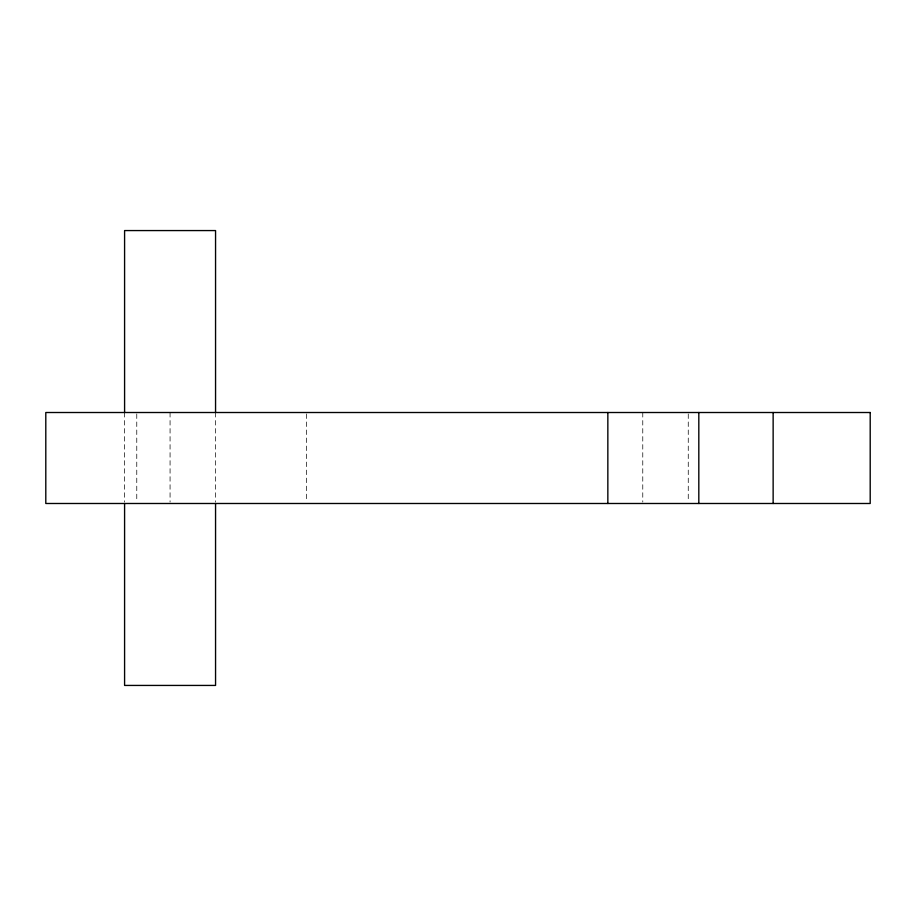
<?xml version="1.0" encoding="UTF-8"?>
<svg xmlns="http://www.w3.org/2000/svg" width="916" height="916" viewBox="0 0 916 916"><rect width="100%" height="100%" fill="white"/><g stroke="black" fill="none" stroke-linecap="round" stroke-linejoin="round"><path stroke-width="0.69" stroke-dasharray="4.58 3.44" d="M688.26 413.94L688.26 502.06M642.769 412.509L642.769 502.06M306.528 413.94L306.528 502.06M215.558 412.509L215.558 502.06M170.067 412.509L170.067 502.06M136.77 413.94L136.77 502.06M124.587 412.509L124.587 502.06"/><path stroke-width="1.37" d="M773.138 412.509L773.138 503.491M698.816 412.509L698.816 503.491M607.846 412.509L607.846 503.491M215.558 412.509L215.558 230.569L124.587 230.569L124.587 412.509M215.558 503.491L215.558 685.431L124.587 685.431L124.587 503.491M870.2 412.509L45.8 412.509L45.8 503.491L870.2 503.491L870.2 412.509"/></g></svg>
